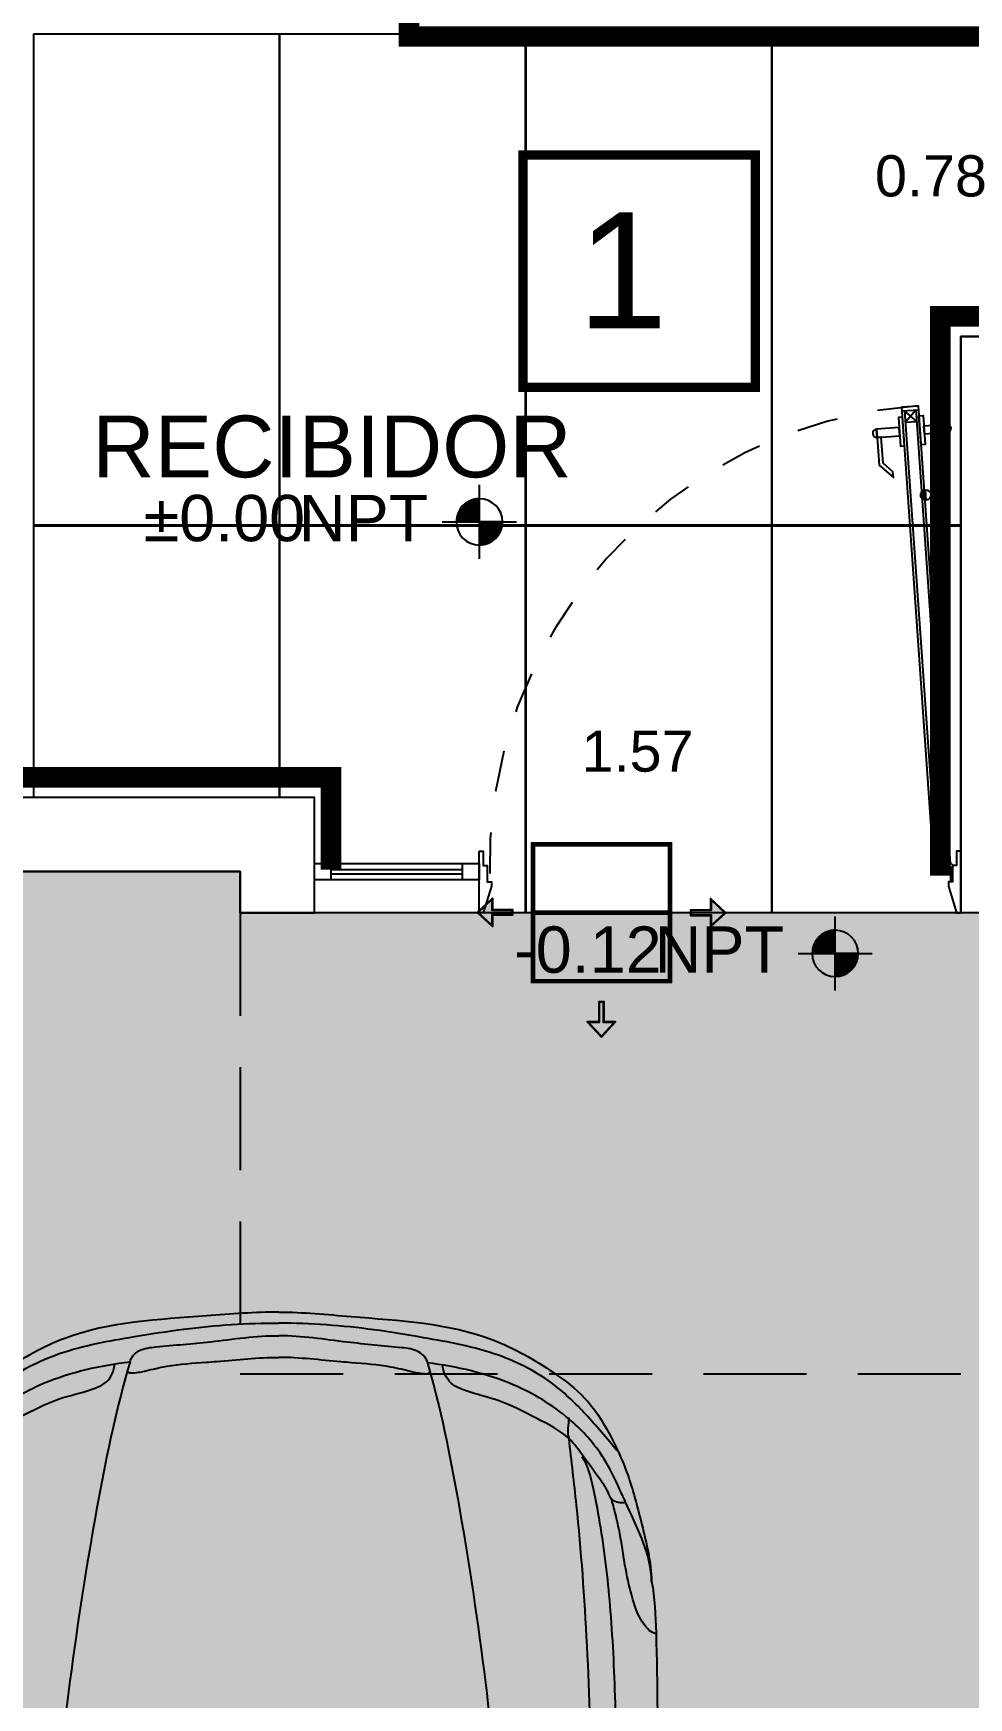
# Model space of a CAD drawing. Header units: metres. Extents: x 116 to 391, y -213 to 56.
# Drawn here: x 320.046 to 322.318, y -133.041 to -128.997 of the extents above; entities that cross this region are included whole.
import ezdxf
from ezdxf.enums import TextEntityAlignment as Align

# ---------------------------------------------------------------- set-up
doc = ezdxf.new("R2010")
doc.units = ezdxf.units.M
doc.header["$PDMODE"] = 35
doc.linetypes.add('AR-157$0$ACAD_ISO07W100', pattern=[3, 0, -3])
doc.linetypes.add('AR-157$0$DASHED2', pattern=[0.375, 0.25, -0.125])
for name, color, linetype in [('A-ACABADOS PISOS', 1, 'Continuous'), ('A-CAMBIO DE ACABADO', 1, 'Continuous'), ('A-DESPIECE', 5, 'Continuous'), ('A-EXTERIOR', 8, 'Continuous'), ('A-PISO', 30, 'Continuous'), ('AR-157$0$A-AUTOS', 8, 'Continuous'), ('AR-157$0$A-DIM-VANOS', 8, 'Continuous'), ('AR-157$0$A-MUROS', 8, 'Continuous'), ('AR-157$0$A-PROY CERRAMIENTOS', 8, 'AR-157$0$DASHED2'), ('AR-157$0$A-PUERTAS', 8, 'Continuous'), ('AR-157$0$A-TEXTOS', 8, 'Continuous'), ('AR-157$0$A-VENTANAS', 8, 'Continuous'), ('AR-157$0$Ar-Niveles', 8, 'Continuous'), ('AR-157$0$Ar-Texto', 8, 'Continuous')]:
    doc.layers.add(name, color=color, linetype=linetype)
doc.layers.add('AR-157$0$Ar-Area', color=8, linetype='Continuous', plot=False)
doc.styles.add('AR-157$0$Anot_Arial', font='arial.ttf')
doc.styles.add('AR-157$0$Standard', font='arial.ttf')
doc.styles.get("Standard").update_dxf_attribs({"font": 'arial.ttf'})
doc.dimstyles.new('AR-157$0$VANOS', dxfattribs={"dimtxt": 0.1, "dimasz": 0.05, "dimexe": 0, "dimexo": 0, "dimgap": 0.03, "dimtad": 0, "dimtih": 1, "dimtoh": 1, "dimzin": 0, "dimdsep": 46, "dimtxsty": 'AR-157$0$Standard', "dimblk": 'AR-157$0$_Dot', "dimcen": 0.09, "dimse1": 1, "dimse2": 1, "dimsd1": 1, "dimsd2": 1, "dimclrd": 256, "dimclre": 256, "dimclrt": 256, "dimazin": 0, "dimtfac": 1, "dimtix": 1, "dimtofl": 0, "dimtmove": 2, "dimatfit": 3, "dimldrblk": 'AR-157$0$COTA', "dimfxl": 0, "dimtolj": 1, "dimtzin": 0, "dimlwd": 18, "dimarcsym": 0})
pattern_1 = [(0, (-2.923953, -1.1144057), (0, 0.0025), [])]

# ---------------------------------------------------------------- blocks, each defined once
blk = doc.blocks.new('*U405')
at = {"layer": 'AR-157$0$Ar-Niveles'}
h = blk.add_hatch(dxfattribs=at)
h.set_pattern_fill('_USER', color=256, scale=0.0025, style=0, pattern_type=0)
h.set_pattern_definition(pattern_1)
h.paths.add_polyline_path([(-2.549, -0.364), (-2.549, -0.739), (-2.174, -0.739, 0.414214)])
h = blk.add_hatch(dxfattribs=at)
h.set_pattern_fill('_USER', color=256, scale=0.0025, style=0, pattern_type=0)
h.set_pattern_definition(pattern_1)
h.paths.add_polyline_path([(-2.549, -0.364), (-2.549, -0.739), (-2.174, -0.739, 0.414214)])
h = blk.add_hatch(dxfattribs=at)
h.set_pattern_fill('_USER', color=256, scale=0.0025, style=0, pattern_type=0)
h.set_pattern_definition([(0, (-2.923953, -1.1144057), (0, 0.0025), [])])
h.paths.add_polyline_path([(-2.549, -0.739), (-2.924, -0.739, 0.414214), (-2.549, -1.114)])
for p, q in [((-2.549, -1.339), (-2.549, -0.139)), ((-1.949, -0.739), (-3.149, -0.739))]:
    blk.add_line(p, q, dxfattribs=at)
blk.add_circle((-2.549, -0.739), 0.375, dxfattribs=at)
at = {"layer": 'AR-157$0$Ar-Area', "style": 'AR-157$0$Anot_Arial', "flags": 1}
blk.add_attdef('ESP_AREA', text='', height=0.75, dxfattribs=at).set_placement((0, -2.5), align=Align.BOTTOM_CENTER)
at = {"layer": 'AR-157$0$Ar-Niveles', "style": 'AR-157$0$Anot_Arial'}
for tag, p in [('NIV_TIPO', (-1.78, -1.052)), ('VAL_NIV', (0.283, -1.052))]:
    blk.add_attdef(tag, p, '', height=0.75, dxfattribs=at)
at = {"layer": 'AR-157$0$Ar-Texto', "style": 'AR-157$0$Anot_Arial'}
for tag, p in [('ID_ESP01', (0, 1.5)), ('ID_ESP02', (0, 0))]:
    blk.add_attdef(tag, text='', height=1, dxfattribs=at).set_placement(p, align=Align.BOTTOM_CENTER)
blk = doc.blocks.new('*U120')
at = {"color": 0}
for p, q in [((-0.1423, 1.0771), (-0.1024, 1.0799)), ((-0.1344, 1.0496), (-0.1065, 1.0516)), ((-0.0619, 0.0132), (-0.034, 0.0151)), ((-0.0659, -0.0152), (-0.026, -0.0124))]:
    blk.add_line(p, q, dxfattribs=at)
at = {"color": 8, "linetype": 'ByBlock'}
for p, q in [((-0.0906, 0.8657), (-0.0916, 0.8796)), ((-0.0873, 0.864), (-0.0886, 0.8817))]:
    blk.add_line(p, q, dxfattribs=at)
at = {"color": 8}
for points in [[(-0.1413, 1.0622), (-0.1513, 1.0615), (-0.1464, 0.9916), (-0.1364, 0.9923)], [(-0.1014, 1.065), (-0.0914, 1.0657), (-0.0865, 0.9958), (-0.0965, 0.9951)], [(-0.1495, 1.0365), (-0.2044, 1.0327), (-0.203, 1.0127), (-0.1481, 1.0166)], [(-0.203, 1.0127), (-0.1983, 0.9454), (-0.1636, 0.9153), (-0.1646, 0.9294), (-0.1886, 0.9502), (-0.193, 1.0134)], [(-0.0897, 1.0407), (-0.0348, 1.0446), (-0.0334, 1.0246), (-0.0883, 1.0208)], [(-0.0334, 1.0246), (-0.0287, 0.9573), (-0.0588, 0.9226), (-0.0598, 0.9367), (-0.039, 0.9607), (-0.0434, 1.0239)]]:
    blk.add_lwpolyline(points, close=True, dxfattribs=at)
at = {"color": 0}
blk.add_lwpolyline([(-0.0253, -0.0224), (-0.0253, -0.0224), (-0.0653, -0.0252), (-0.143, 1.0871), (-0.1031, 1.0899)], close=True, dxfattribs=at)
for points in [[(-0.1363, 1.0776), (-0.06, -0.0148)], [(-0.1065, 1.0516), (-0.1363, 1.0776)], [(-0.1084, 1.0795), (-0.1344, 1.0496)], [(-0.032, -0.0128), (-0.1084, 1.0795)], [(-1.17, 0.0076), (-1.16, 0.0076), (-1.16, -0.0274), (-1.15, -0.0274), (-1.15, -0.0674), (-1.14, -0.0674), (-1.14, -0.0674), (-1.14, -0.0774), (-1.16, -0.1424), (-1.17, -0.1424), (-1.17, 0.0076)], [(-0.032, -0.0128), (-0.0619, 0.0132)], [(-0.034, 0.0151), (-0.06, -0.0148)], [(0, 0.0076), (-0.01, 0.0076), (-0.01, -0.0274), (-0.02, -0.0274), (-0.02, -0.0674), (-0.03, -0.0674), (-0.03, -0.0674), (-0.03, -0.0774), (-0.01, -0.1424), (0, -0.1424), (0, 0.0076)], [(-0.0653, -0.0252), (-0.0649, -0.0302)], [(-0.03, -0.0277), (-0.0649, -0.0302)], [(-0.025, -0.0324), (-0.025, -0.0674)]]:
    blk.add_lwpolyline(points, dxfattribs=at)
at = {"color": 8}
for points in [[(-0.203, 1.0127), (-0.2044, 1.0327, 1)], [(-0.0334, 1.0246), (-0.0348, 1.0446, -1)]]:
    blk.add_lwpolyline(points, format="xyb", close=True, dxfattribs=at)
at = {"color": 8, "linetype": 'ByBlock'}
blk.add_lwpolyline([(-0.0857, 0.8855), (-0.0855, 0.8824, 1), (-0.0842, 0.8637), (-0.084, 0.8606, -1)], format="xyb", close=True, dxfattribs=at)
at = {"color": 0}
blk.add_lwpolyline([(-0.084, 0.8606), (-0.0857, 0.8855, -1)], format="xyb", close=True, dxfattribs=at)
at = {"color": 0, "linetype": 'ByBlock'}
blk.add_lwpolyline([(-0.084, 0.8606), (-0.0857, 0.8855, -1)], format="xyb", close=True, dxfattribs=at)
at = {"color": 0}
blk.add_circle((-0.025, -0.0274), 0.005, dxfattribs=at)
at = {"color": 0, "linetype": 'AR-157$0$ACAD_ISO07W100', "ltscale": 0.005}
blk.add_arc((-0.025, -0.0274), 1.12, 94, 182.4132, dxfattribs=at)
at = {"style": 'AR-157$0$Anot_Arial', "flags": 1}
for tag, p in [('ESPACIO', (-0.741, 0.5853)), ('TOPE', (-0.741, 0.5124)), ('TIPO', (-0.741, 0.4329)), ('NUMERO', (-0.741, 0.3583)), ('MATERIAL', (-0.741, 0.2753))]:
    blk.add_attdef(tag, p, '', height=0.0625, dxfattribs=at)
blk = doc.blocks.new('*U101')
at = {"color": 0}
for points in [[(0, -0.02), (0.4, -0.02), (0.4, 0.02), (0, 0.02)], [(0, -0.02), (0.04, -0.02), (0.04, 0.02), (0, 0.02)], [(0.4, 0.02), (0.36, 0.02), (0.36, -0.02), (0.4, -0.02)]]:
    blk.add_lwpolyline(points, close=True, dxfattribs=at)
at = {"color": 8}
for points in [[(0.04, 0.005), (0.36, 0.005)], [(0.04, -0.005), (0.36, -0.005)]]:
    blk.add_lwpolyline(points, dxfattribs=at)
at = {"style": 'AR-157$0$Anot_Arial', "flags": 1}
for tag, p in [('ESPACIO', (0.1591, 0.4028)), ('TIPO', (0.1591, 0.3233)), ('NUMERO', (0.1591, 0.2487)), ('MATERIAL', (0.1591, 0.1668))]:
    blk.add_attdef(tag, p, '', height=0.0625, dxfattribs=at)
blk = doc.blocks.new('AR-157$0$Honda Accord')
at = {"ltscale": 0.05, "true_color": 0xffffff}
h = blk.add_hatch(color=7, dxfattribs=at)
edge = h.paths.add_edge_path()
edge.add_spline(control_points=[(1.851, 3.0404), (1.8564, 3.0475), (1.8729, 3.0739), (1.8649, 3.1104), (1.8519, 3.1272)], knot_values=[0, 0, 0, 0, 0.024864, 0.084627, 0.084627, 0.084627, 0.084627], degree=3, periodic=0)
edge.add_spline(control_points=[(1.8519, 3.1272), (1.851, 3.2261), (1.8467, 3.4388), (1.848, 3.7675), (1.8438, 4.0877), (1.8369, 4.2454), (1.8286, 4.2858)], knot_values=[0, 0, 0, 0, 0.275417, 0.592625, 0.914788, 1.029686, 1.029686, 1.029686, 1.029686], degree=3, periodic=0)
edge.add_spline(control_points=[(1.8286, 4.2858), (1.8275, 4.3324), (1.8055, 4.4167), (1.7744, 4.5384), (1.7275, 4.6421), (1.6689, 4.7328), (1.5689, 4.8061), (1.389, 4.908), (1.1507, 4.9179), (0.9774, 4.934), (0.9188, 4.9338)], knot_values=[0, 0, 0, 0, 0.129764, 0.239532, 0.34962, 0.445079, 0.534127, 0.688061, 1.006704, 1.167094, 1.167094, 1.167094, 1.167094], degree=3, periodic=0)
edge.add_spline(control_points=[(0.9188, 4.9338), (0.8602, 4.9336), (0.687, 4.9162), (0.4488, 4.9046), (0.2696, 4.8014), (0.1702, 4.7273), (0.1123, 4.6363), (0.066, 4.5323), (0.0359, 4.4103), (0.0144, 4.3258), (0.0137, 4.2793)], knot_values=[0, 0, 0, 0, 0.16039, 0.479033, 0.632967, 0.722015, 0.817474, 0.927562, 1.03733, 1.167094, 1.167094, 1.167094, 1.167094], degree=3, periodic=0)
edge.add_spline(control_points=[(0.0137, 4.2793), (0.0056, 4.2388), (-0.0001, 4.0811), (-0.0023, 3.7608), (0.0013, 3.4322), (-0.0014, 3.2194), (-0.0016, 3.1205)], knot_values=[0, 0, 0, 0, 0.114897, 0.437061, 0.754269, 1.029686, 1.029686, 1.029686, 1.029686], degree=3, periodic=0)
edge.add_spline(control_points=[(-0.0016, 3.1205), (-0.0145, 3.1037), (-0.0223, 3.0671), (-0.0055, 3.0408), (-0.0001, 3.0337)], knot_values=[0, 0, 0, 0, 0.059763, 0.084627, 0.084627, 0.084627, 0.084627], degree=3, periodic=0)
edge.add_line((-0.0001, 3.0337), (0.0002, 0.7684))
edge.add_spline(control_points=[(0.0002, 0.7684), (0.0112, 0.7512), (0.0238, 0.6977), (0.0489, 0.6004), (0.0652, 0.43), (0.0847, 0.313), (0.1049, 0.2195), (0.1549, 0.1515), (0.2174, 0.1021), (0.3162, 0.0621), (0.4371, 0.0298), (0.5483, 0.011), (0.6111, 0.0083), (0.6258, 0.0073)], knot_values=[0, 0, 0, 0, 0.056668, 0.14946, 0.28161, 0.392935, 0.481686, 0.542967, 0.622845, 0.69797, 0.833643, 0.965665, 1.00577, 1.00577, 1.00577, 1.00577], degree=3, periodic=0)
edge.add_spline(control_points=[(0.6258, 0.0073), (0.7285, -0.0049), (0.8327, -0.0013), (0.9362, -0.0009)], knot_values=[0, 0, 0, 0, 0.283488, 0.283488, 0.283488, 0.283488], degree=3, periodic=0)
edge.add_spline(control_points=[(0.9362, -0.0009), (1.0398, -0.0005), (1.144, -0.0034), (1.2466, 0.0096)], knot_values=[0, 0, 0, 0, 0.283488, 0.283488, 0.283488, 0.283488], degree=3, periodic=0)
edge.add_spline(control_points=[(1.2466, 0.0096), (1.2612, 0.0106), (1.3241, 0.0138), (1.4352, 0.0334), (1.5558, 0.0666), (1.6543, 0.1072), (1.7164, 0.1571), (1.7659, 0.2255), (1.7855, 0.3191), (1.8041, 0.4363), (1.8196, 0.6068), (1.844, 0.7042), (1.8562, 0.7579), (1.8671, 0.7752)], knot_values=[0, 0, 0, 0, 0.040105, 0.172128, 0.3078, 0.382926, 0.462803, 0.524084, 0.612835, 0.72416, 0.85631, 0.949102, 1.00577, 1.00577, 1.00577, 1.00577], degree=3, periodic=0)
edge.add_line((1.8671, 0.7752), (1.851, 3.0404))
for points, knots in [([(0.9188, 4.9347), (0.8602, 4.9345), (0.687, 4.9171), (0.4488, 4.9055), (0.2696, 4.8023), (0.1702, 4.7282), (0.1123, 4.6372), (0.066, 4.5331), (0.0358, 4.4112), (0.0144, 4.3267), (0.0137, 4.2801)], [0, 0, 0, 0, 0.16039, 0.479033, 0.632967, 0.722015, 0.817474, 0.927562, 1.03733, 1.167094, 1.167094, 1.167094, 1.167094]), ([(0.9188, 4.9347), (0.9774, 4.9349), (1.1507, 4.9188), (1.389, 4.9089), (1.5689, 4.807), (1.6689, 4.7336), (1.7275, 4.643), (1.7744, 4.5393), (1.8055, 4.4176), (1.8275, 4.3333), (1.8286, 4.2867)], [0, 0, 0, 0, 0.16039, 0.479033, 0.632967, 0.722015, 0.817474, 0.927562, 1.03733, 1.167094, 1.167094, 1.167094, 1.167094]), ([(0.0971, 4.5971), (0.1224, 4.6275), (0.1694, 4.6841), (0.2592, 4.7721), (0.3935, 4.8414), (0.5467, 4.8688), (0.724, 4.8989), (0.8419, 4.9074), (0.9189, 4.9077)], [0, 0, 0, 0, 0.1095129, 0.2035347, 0.3452507, 0.5161382, 0.6275464, 0.8383798, 0.8383798, 0.8383798, 0.8383798]), ([(1.7429, 4.603), (1.7174, 4.6333), (1.67, 4.6895), (1.5796, 4.7769), (1.4447, 4.8452), (1.2914, 4.8715), (1.1139, 4.9003), (0.9959, 4.9079), (0.9189, 4.9077)], [0, 0, 0, 0, 0.1095129, 0.2035347, 0.3452507, 0.5161382, 0.6275464, 0.8383798, 0.8383798, 0.8383798, 0.8383798]), ([(0.558, 4.811), (0.5598, 4.8222), (0.5806, 4.8435), (0.651, 4.8514), (0.764, 4.8607), (0.8634, 4.877), (0.919, 4.8772)], [0, 0, 0, 0, 0.0314754, 0.0702057, 0.1915753, 0.3439346, 0.3439346, 0.3439346, 0.3439346]), ([(1.2804, 4.8136), (1.2786, 4.8248), (1.2576, 4.8459), (1.1872, 4.8533), (1.0741, 4.8618), (0.9746, 4.8774), (0.919, 4.8772)], [0, 0, 0, 0, 0.0314754, 0.0702057, 0.1915753, 0.3439346, 0.3439346, 0.3439346, 0.3439346]), ([(0.5533, 4.7874), (0.5547, 4.7835), (0.5746, 4.7843), (0.6016, 4.7908), (0.6623, 4.8058), (0.7194, 4.8095), (0.8102, 4.8169), (0.8689, 4.8243), (0.9192, 4.8245)], [0, 0, 0, 0, 0.0114788, 0.0403472, 0.0875838, 0.1755608, 0.1991501, 0.3369659, 0.3369659, 0.3369659, 0.3369659]), ([(1.2853, 4.7901), (1.2839, 4.7862), (1.264, 4.7868), (1.2371, 4.793), (1.1762, 4.8077), (1.1191, 4.8109), (1.0282, 4.8177), (0.9695, 4.8246), (0.9192, 4.8245)], [0, 0, 0, 0, 0.0114788, 0.0403472, 0.0875838, 0.1755608, 0.1991501, 0.3369659, 0.3369659, 0.3369659, 0.3369659]), ([(1.2804, 4.8136), (1.3131, 4.7043), (1.3638, 4.4589), (1.4231, 4.0877), (1.4585, 3.7776), (1.4675, 3.6517)], [0, 0, 0, 0, 0.317374, 0.69576, 1.04714, 1.04714, 1.04714, 1.04714]), ([(1.8286, 4.2867), (1.827, 4.3503), (1.7729, 4.4546), (1.7142, 4.592), (1.6176, 4.6944), (1.4765, 4.7781), (1.3522, 4.8051), (1.2804, 4.8136)], [0, 0, 0, 0, 0.1772572, 0.3124951, 0.4151678, 0.5597243, 0.7575412, 0.7575412, 0.7575412, 0.7575412]), ([(0.0137, 4.2801), (0.0148, 4.3438), (0.0682, 4.4485), (0.1258, 4.5863), (0.2218, 4.6893), (0.3622, 4.7741), (0.4864, 4.802), (0.558, 4.811)], [0, 0, 0, 0, 0.1772572, 0.3124951, 0.4151678, 0.5597243, 0.7575412, 0.7575412, 0.7575412, 0.7575412]), ([(0.0766, 4.4719), (0.0875, 4.4701), (0.1108, 4.4719), (0.1197, 4.5011), (0.144, 4.5353), (0.1755, 4.5787), (0.2191, 4.6396), (0.2965, 4.6771), (0.3774, 4.7214), (0.4439, 4.735), (0.4819, 4.7499), (0.5092, 4.7639), (0.5196, 4.7896), (0.5212, 4.8055)], [0, 0, 0, 0, 0.0304541, 0.0502818, 0.0786089, 0.1479133, 0.1986294, 0.2831705, 0.3780326, 0.4523267, 0.4667809, 0.4902599, 0.5347198, 0.5347198, 0.5347198, 0.5347198]), ([(0.558, 4.811), (0.5262, 4.7014), (0.4772, 4.4557), (0.4206, 4.084), (0.387, 3.7737), (0.379, 3.6478)], [0, 0, 0, 0, 0.317374, 0.69576, 1.04714, 1.04714, 1.04714, 1.04714]), ([(1.7643, 4.478), (1.7534, 4.4761), (1.7301, 4.4777), (1.721, 4.5069), (1.6964, 4.5409), (1.6647, 4.5841), (1.6206, 4.6447), (1.5429, 4.6816), (1.4617, 4.7254), (1.3951, 4.7384), (1.357, 4.7531), (1.3296, 4.7669), (1.319, 4.7925), (1.3173, 4.8084)], [0, 0, 0, 0, 0.0304541, 0.0502818, 0.0786089, 0.1479133, 0.1986294, 0.2831705, 0.3780326, 0.4523267, 0.4667809, 0.4902599, 0.5347198, 0.5347198, 0.5347198, 0.5347198]), ([(0.163, 3.4628), (0.1558, 3.5593), (0.1564, 3.766), (0.1685, 4.1335), (0.1882, 4.4084), (0.2081, 4.5731), (0.2142, 4.627)], [0, 0, 0, 0, 0.269375, 0.574535, 0.885339, 1.036319, 1.036319, 1.036319, 1.036319]), ([(0.1831, 4.5834), (0.1677, 4.5606), (0.1537, 4.5006), (0.1307, 4.376), (0.1109, 4.199), (0.101, 3.978), (0.0949, 3.6787), (0.0936, 3.4316), (0.0937, 3.2608), (0.093, 3.1862)], [0, 0, 0, 0, 0.076148, 0.165903, 0.355672, 0.569871, 0.782325, 1.050047, 1.257936, 1.257936, 1.257936, 1.257936]), ([(0.0025, 4.1529), (0.015, 4.1549), (0.0419, 4.1834), (0.0612, 4.2389), (0.0786, 4.3138), (0.0874, 4.384), (0.1004, 4.4414), (0.1083, 4.47), (0.1117, 4.4827)], [0, 0, 0, 0, 0.034703, 0.0959761, 0.1659336, 0.2471559, 0.2929944, 0.3295918, 0.3295918, 0.3295918, 0.3295918]), ([(0.0137, 4.2801), (0.0056, 4.2397), (-0.0001, 4.082), (-0.0023, 3.7617), (0.0013, 3.433), (-0.0014, 3.2203), (-0.0016, 3.1214)], [0, 0, 0, 0, 0.114897, 0.437061, 0.754269, 1.029686, 1.029686, 1.029686, 1.029686])]:
    blk.add_open_spline(points, degree=3, knots=knots)
blk.add_open_spline([(0.2142, 4.627), (0.2183, 4.6437), (0.2151, 4.6614), (0.214, 4.6785)], degree=3)
blk = doc.blocks.new('*D414')
at = {"layer": 'Defpoints', "color": 0, "transparency": 16777216}
for p in [(322.226, -128.9541), (322.2983, -128.9541), (322.2983, -129.734)]:
    blk.add_point(p, dxfattribs=at)
at = {"layer": 'AR-157$0$A-DIM-VANOS', "transparency": 16777216, "insert": (322.226, -129.344), "char_height": 0.1, "attachment_point": 5, "style": 'AR-157$0$Standard'}
blk.add_mtext('\\A1;0.78', dxfattribs=at)
blk = doc.blocks.new('AR-157$0$_Dot')
at = {"color": 0, "linetype": 'ByBlock', "lineweight": -2}
blk.add_line((-0.5, 0), (-1, 0), dxfattribs=at)
at = {"color": 0, "linetype": 'ByBlock', "const_width": 0.5}
blk.add_lwpolyline([(-0.25, 0, 1), (0.25, 0, 1)], format="xyb", close=True, dxfattribs=at)
blk = doc.blocks.new('AR-157$0$COTA')
blk.add_line((-2.926, 0), (0, 0))
blk.add_lwpolyline([(-1.414, 0), (-1.414, -0.354), (0, -0.354), (0, 0)], close=True)
blk.add_solid([(-1.414, 0), (-1.414, -0.354), (0, 0), (0, -0.354)])
blk = doc.blocks.new('*D418')
at = {"layer": 'Defpoints', "color": 0, "transparency": 16777216}
for p in [(320.7285, -130.7417), (320.7285, -131.1339), (322.2983, -131.1339)]:
    blk.add_point(p, dxfattribs=at)
at = {"layer": 'AR-157$0$A-DIM-VANOS', "transparency": 16777216, "insert": (321.5134, -130.7417), "char_height": 0.1, "attachment_point": 5, "style": 'AR-157$0$Standard'}
blk.add_mtext('\\A1;1.57', dxfattribs=at)
blk = doc.blocks.new('A$C7F1E1069')
h = blk.add_hatch(color=1)
h.dxf.hatch_style = 1
h.paths.add_polyline_path([(-0.225, 0), (-0.225, 0.225), (0.225, 0.225), (0.225, 0)])
at = {"color": 1, "const_width": 0.015}
for points in [[(-0.225, 0), (-0.225, 0.225), (0.225, 0.225), (0.225, 0)], [(0.225, -0.225), (0.225, 0), (-0.225, 0), (-0.225, -0.225)]]:
    blk.add_lwpolyline(points, close=True, dxfattribs=at)
blk = doc.blocks.new('r')
h = blk.add_hatch(color=5)
h.dxf.hatch_style = 1
h.paths.add_polyline_path([(1655.762, 468.449), (1655.668, 468.348), (1655.746, 468.348), (1655.746, 468.2), (1655.778, 468.2), (1655.778, 468.348), (1655.856, 468.348)])
at = {"color": 5}
for points in [[(1655.762, 468.456), (1655.658, 468.343), (1655.742, 468.343), (1655.742, 468.196), (1655.782, 468.196), (1655.782, 468.343), (1655.866, 468.343)], [(1655.762, 468.449), (1655.668, 468.348), (1655.746, 468.348), (1655.746, 468.2), (1655.778, 468.2), (1655.778, 468.348), (1655.856, 468.348)]]:
    blk.add_lwpolyline(points, close=True, dxfattribs=at)
blk = doc.blocks.new('CAMBIO DE PISO')
at = {"layer": 'A-CAMBIO DE ACABADO', "xscale": 0.7388581055550709, "yscale": 0.7388581055550709, "zscale": 0.7388581055550709}
blk.add_blockref('A$C7F1E1069', (183.6012, 19.2264), dxfattribs=at)
at = {"layer": 'A-DESPIECE', "xscale": -0.3310084312886717, "yscale": 0.3310084312886717, "zscale": 0.3310084312886717}
blk.add_blockref('r', (731.6723, -135.5343), dxfattribs=at)
at = {"layer": 'A-DESPIECE', "yscale": 0.3310084312886717, "zscale": 0.3310084312886717}
for p, xscale, rotation in [((338.3619, -528.8457), 0.3310084312886717, 90), ((28.8405, -528.8447), -0.3310084312886717, 270)]:
    blk.add_blockref('r', p, dxfattribs=dict(at, xscale=xscale, rotation=rotation))

msp = doc.modelspace()

# ---------------------------------------------------------------- hatches: boundary and pattern name
at = {"layer": 'A-EXTERIOR', "transparency": 33554559}
h = msp.add_hatch(dxfattribs=at)
h.set_pattern_fill('AR-CONC', color=256, scale=0.003)
h.paths.add_polyline_path([(319.5886, -131.0339), (319.5886, -137.1334), (325.0981, -137.1334), (325.0981, -130.9539), (325.2781, -130.9539), (325.2781, -120.7147), (324.2482, -120.7147), (324.2482, -131.1339), (320.5485, -131.1339), (320.5485, -131.0339)])

# ---------------------------------------------------------------- linework, layer by layer
at = {"layer": 'A-ACABADOS PISOS', "const_width": 0.0226}
msp.add_lwpolyline([(321.7996, -129.8571), (321.2348, -129.8571), (321.2348, -129.2923), (321.7996, -129.2923)], close=True, dxfattribs=at)
at = {"layer": 'A-PISO'}
for points in [[(319.5786, -131.0339), (319.5786, -137.1334), (325.2781, -137.1334), (325.2781, -130.9539), (325.2781, -130.9539), (325.2781, -120.6989), (324.2482, -120.6989), (324.2482, -131.1339), (320.5485, -131.1339), (320.5485, -131.0339)], [(319.5786, -131.0339), (319.5786, -137.1334), (325.2781, -137.1334), (325.2781, -130.9839), (325.2781, -130.9839), (325.2781, -120.6989), (324.2482, -120.6989), (324.2482, -131.1339), (320.5485, -131.1339), (320.5485, -131.0339)], [(320.0467, -128.9979), (320.6427, -128.9979), (320.6427, -130.1919), (320.0467, -130.1919)], [(321.2407, -130.1919), (320.6447, -130.1919), (320.6447, -128.9979), (321.2407, -128.9979)], [(321.2427, -128.9979), (321.8387, -128.9979), (321.8387, -130.1919), (321.2427, -130.1919)], [(322.2983, -130.1919), (321.8407, -130.1919), (321.8407, -128.9979), (322.4367, -128.9979), (322.4367, -129.734), (322.2983, -129.734)], [(320.6427, -130.8539), (320.0467, -130.8539), (320.0467, -130.1939), (320.6427, -130.1939)], [(320.6447, -130.8539), (320.6447, -130.1939), (321.2407, -130.1939), (321.2407, -131.1339), (320.7285, -131.1339), (320.7285, -130.8539)], [(321.2427, -130.1939), (321.8387, -130.1939), (321.8387, -131.1339), (321.2427, -131.1339)], [(322.2983, -130.1939), (322.2983, -131.1339), (321.8407, -131.1339), (321.8407, -130.1939)]]:
    msp.add_lwpolyline(points, close=True, dxfattribs=at)
at = {"layer": 'A-PISO', "const_width": 0.05}
for points in [[(320.7685, -131.0289), (320.7685, -131.0289), (320.7685, -130.8045), (317.9281, -130.8046), (317.9281, -130.8046), (316.8281, -130.8046), (316.8281, -130.8046), (316.5081, -130.8046), (316.5081, -122.8446), (317.1781, -122.8446), (317.1781, -122.7046)], [(321.192, -126.6546), (320.9581, -126.6546), (320.9581, -129.0046), (323.5027, -129.0046), (323.5027, -129.684), (323.1783, -129.684), (323.1783, -129.734)], [(322.5288, -129.7787), (322.5288, -129.6846), (322.2488, -129.6846), (322.2488, -131.0439)]]:
    msp.add_lwpolyline(points, dxfattribs=at)
at = {"layer": 'A-PISO'}
msp.add_circle((327.3705, -149.1639), 63.4551, dxfattribs=at)
at = {"layer": 'AR-157$0$A-MUROS'}
for points in [[(322.4783, -129.734), (322.4783, -130.9539), (324.2482, -130.9539), (324.2482, -131.1339), (322.2983, -131.1339), (322.2983, -129.734)], [(320.5485, -131.0339), (320.5485, -131.1339), (320.7285, -131.1339), (320.7285, -130.8539), (317.9787, -130.8539), (317.9787, -131.0339)]]:
    msp.add_lwpolyline(points, close=True, dxfattribs=at)
at = {"layer": 'AR-157$0$A-PROY CERRAMIENTOS'}
msp.add_lwpolyline([(320.5485, -131.1339), (320.5485, -132.2538), (324.2482, -132.2538), (324.2482, -131.1339)], dxfattribs=at)

# ---------------------------------------------------------------- block references
at = {"layer": 'A-ACABADOS PISOS', "xscale": -1, "rotation": 180}
msp.add_blockref('CAMBIO DE PISO', (137.8246, -111.9074), dxfattribs=at)
at = {"layer": 'AR-157$0$A-AUTOS', "xscale": -0.9999206197906486, "yscale": 0.9999206197906486, "zscale": 0.9999206197906486}
msp.add_blockref('AR-157$0$Honda Accord', (321.5611, -137.0382), dxfattribs=at)
at = {"layer": 'AR-157$0$A-PUERTAS', "ltscale": 0.18, "xscale": 0.9999206197906486, "yscale": 0.9999206197906486, "zscale": 0.9999206197906486}
msp.add_blockref('*U120', (322.2983, -130.9915), dxfattribs=at)
at = {"layer": 'AR-157$0$A-TEXTOS'}
ref = msp.add_blockref('*U405', (320.7468, -130.0733), dxfattribs=dict(at, xscale=-0.1499880929685973, yscale=0.1499880929685973, zscale=0.1499880929685973))
ref.add_attrib('ID_ESP02', 'RECIBIDOR', dxfattribs={"layer": 'AR-157$0$Ar-Texto', "height": 0.14999, "rotation": 0, "style": 'AR-157$0$Standard'}).set_placement((320.7712, -130.1208), align=Align.BOTTOM_CENTER)
ref.add_attrib('NIV_TIPO', 'NPT', (320.6907, -130.231), dxfattribs={"layer": 'AR-157$0$Ar-Niveles', "height": 0.11249, "style": 'AR-157$0$Anot_Arial'})
ref.add_attrib('VAL_NIV', '%%p0.00', (320.3139, -130.231), dxfattribs={"layer": 'AR-157$0$Ar-Niveles', "height": 0.11249, "style": 'AR-157$0$Anot_Arial'})
ref = msp.add_blockref('*U405', (321.611, -131.1217), dxfattribs=dict(at, xscale=-0.1499880929685973, yscale=0.1499880929685973, zscale=0.1499880929685973))
ref.add_attrib('NIV_TIPO', 'NPT', (321.5549, -131.2795), dxfattribs={"layer": 'AR-157$0$Ar-Niveles', "height": 0.11249, "style": 'AR-157$0$Anot_Arial'})
ref.add_attrib('VAL_NIV', '-0.12', (321.2138, -131.2795), dxfattribs={"layer": 'AR-157$0$Ar-Niveles', "height": 0.11249, "style": 'AR-157$0$Anot_Arial'})
at = {"layer": 'AR-157$0$A-VENTANAS', "ltscale": 0.18, "xscale": -0.9999206197906486, "yscale": 0.9999206197906486, "zscale": 0.9999206197906486, "rotation": 180}
msp.add_blockref('*U101', (320.7285, -131.0339), dxfattribs=at)

# ---------------------------------------------------------------- texts
at = {"layer": 'A-ACABADOS PISOS', "insert": (321.5866, -129.4317), "char_height": 0.2824, "attachment_point": 3}
msp.add_mtext_dynamic_manual_height_columns('1', width=0.258238, gutter_width=0.8066, heights=[0], dxfattribs=at)

# ---------------------------------------------------------------- dimensions: what is measured, and where the dimension line sits
at = {"layer": 'AR-157$0$A-DIM-VANOS'}
for base, p1, p2, angle, picture, middle in [((322.226, -128.9541), (322.2983, -129.734), (322.2983, -128.9541), 90, '*D414', (322.226, -129.344)), ((320.7285, -130.7417), (322.2983, -131.1339), (320.7285, -131.1339), 180, '*D418', (321.5134, -130.7417))]:
    dim = msp.add_linear_dim(base=base, p1=p1, p2=p2, angle=angle, dimstyle='AR-157$0$VANOS', dxfattribs=at)
    dim.commit()
    dim.dimension.update_dxf_attribs({"geometry": picture, "text_midpoint": middle})

doc.saveas('drawing.dxf')
